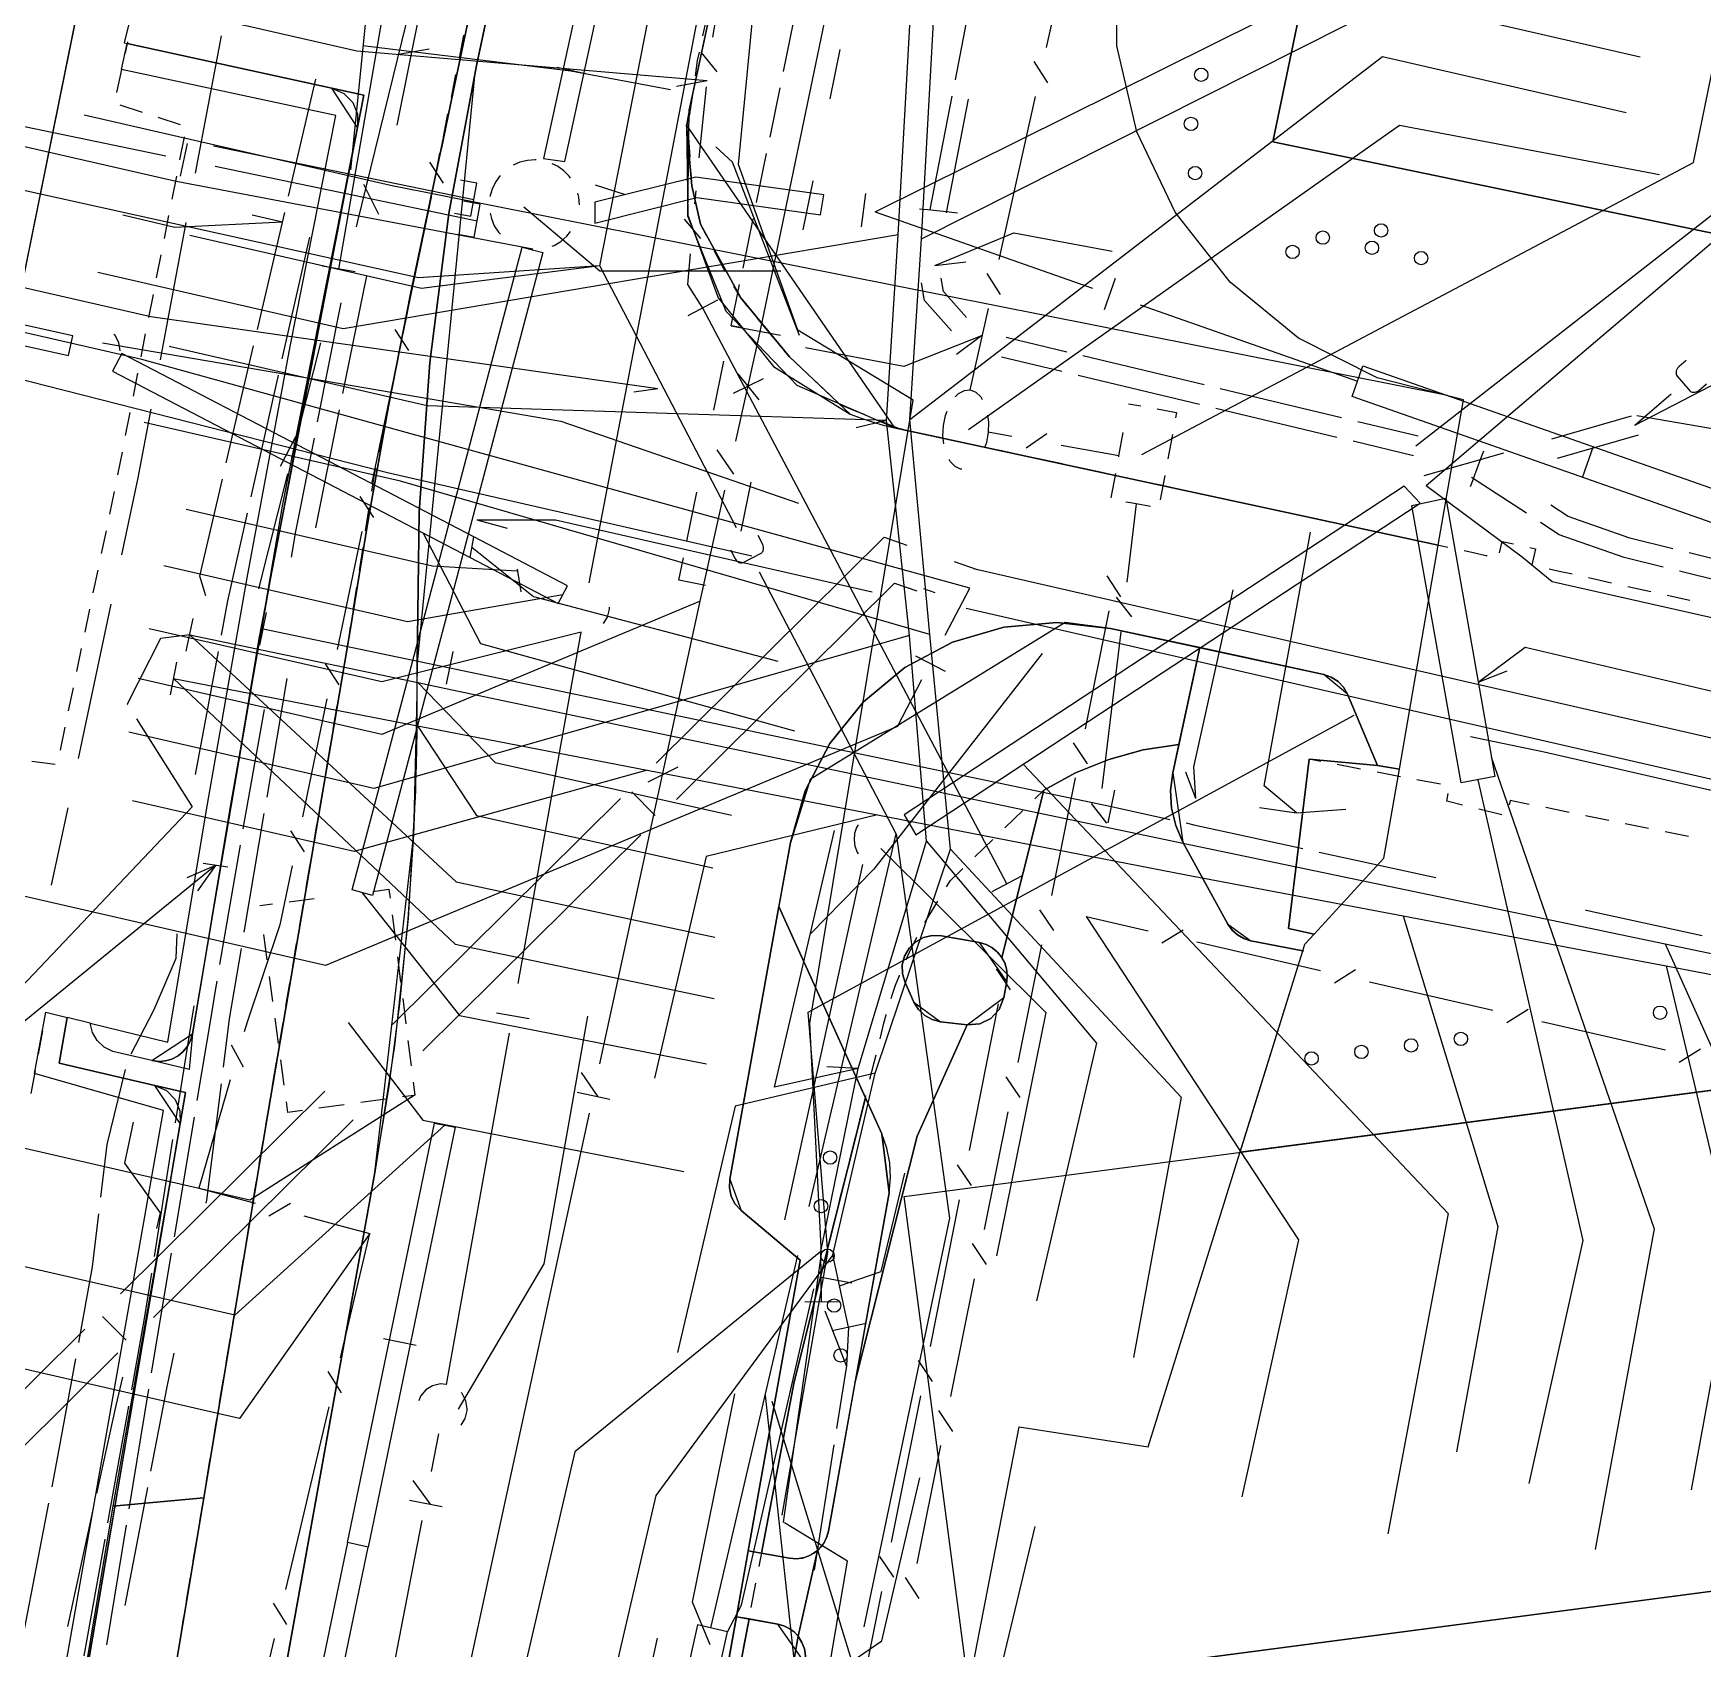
# Model space of a CAD drawing. Header units: metres. Extents: x 3206 to 3701, y 9896 to 11410.
# Drawn here: x 3295.89 to 3345.77, y 10449.76 to 10498.05 of the extents above; entities that cross this region are included whole.
import ezdxf

# ---------------------------------------------------------------- set-up
doc = ezdxf.new("R2010")
doc.units = ezdxf.units.M
for name, color, linetype in [('BOUNDARY', 7, 'Continuous'), ('BUILDING', 7, 'Continuous'), ('CURB', 7, 'Continuous'), ('ELECTR_CABLE', 7, 'Continuous'), ('ELECTR_CABLE_COMM', 7, 'Continuous'), ('GRASS', 7, 'Continuous'), ('GROUND', 7, 'Continuous'), ('ROAD', 7, 'Continuous'), ('SEWER', 7, 'Continuous'), ('SIDEWALK_PATH', 7, 'Continuous'), ('WATER_PIPELINE', 7, 'Continuous')]:
    doc.layers.add(name, color=color, linetype=linetype)

# ---------------------------------------------------------------- blocks, each defined once
blk = doc.blocks.new('МОЖЖЕВЕЛЬНИК_СКАЛЬНЫЙ')
blk.add_circle((0, 0), 0.2)

msp = doc.modelspace()

# ---------------------------------------------------------------- linework, layer by layer
at = {"layer": 'BOUNDARY'}
msp.add_lwpolyline([(3253.023, 9915.673), (3233.596, 10020.109), (3233.041, 10027.227), (3225.675, 10139.955), (3262.083, 10325.257), (3335.841, 10689.444), (3351.098, 10763.684), (3367.768, 10831.231), (3377.814, 10869.112), (3520.394, 11207.447), (3551.174, 11273.829), (3554.005, 11279.367), (3611.719, 11390.174), (3639.436, 11373.131), (3680.635, 11298.581), (3281.247, 9920.202)], close=True, dxfattribs=at)
at = {"layer": 'BUILDING'}
for points in [[(3375.384, 10485.973), (3332.925, 10494.805), (3339.23, 10525.113), (3381.689, 10516.281)], [(3377.399, 10455.6), (3323.845, 10448.564), (3321.911, 10463.283), (3375.465, 10470.319)]]:
    msp.add_lwpolyline(points, close=True, dxfattribs=at)
at = {"layer": 'CURB'}
for points in [[(3315.901, 10497.969), (3316.053, 10498.669)], [(3308.622, 10497.304), (3308.761, 10497.99)], [(3298.708, 10497.795), (3298.633, 10497.453)], [(3304.813, 10496.405), (3298.696, 10497.74)], [(3315.675, 10496.774), (3315.74, 10497.23), (3315.794, 10497.48)], [(3298.527, 10496.964), (3298.377, 10496.28)], [(3309.086, 10496.871), (3307.358, 10479.235)], [(3305.581, 10495.234), (3304.813, 10496.405)], [(3308.383, 10496.127), (3308.522, 10496.814)], [(3298.476, 10495.909), (3299.142, 10495.693)], [(3315.502, 10495.571), (3315.604, 10496.28)], [(3299.618, 10495.538), (3300.284, 10495.322)], [(3308.144, 10494.951), (3308.283, 10495.637)], [(3315.493, 10495.752), (3315.415, 10495.28)], [(3300.399, 10494.956), (3300.264, 10494.268)], [(3303.35, 10483.977), (3305.581, 10495.234)], [(3315.415, 10495.28), (3321.628, 10486.254)], [(3315.517, 10494.359), (3315.471, 10495.074)], [(3307.905, 10493.774), (3308.044, 10494.461)], [(3315.649, 10493.154), (3315.573, 10493.49), (3315.558, 10493.723), (3315.549, 10493.861)], [(3300.167, 10493.778), (3300.032, 10493.09)], [(3307.665, 10492.598), (3307.805, 10493.284)], [(3299.935, 10492.6), (3299.8, 10491.913)], [(3316.01, 10492.001), (3315.831, 10492.345), (3315.759, 10492.666)], [(3307.424, 10491.422), (3307.565, 10492.108)], [(3299.703, 10491.422), (3299.568, 10490.735)], [(3316.576, 10490.925), (3316.518, 10491.027), (3316.241, 10491.558)], [(3307.184, 10490.245), (3307.324, 10490.932)], [(3317.227, 10489.902), (3317.03, 10490.14), (3316.826, 10490.492)], [(3299.471, 10490.244), (3299.336, 10489.557)], [(3306.944, 10489.069), (3307.084, 10489.755)], [(3318.002, 10488.964), (3317.545, 10489.516)], [(3299.239, 10489.066), (3299.104, 10488.379)], [(3306.704, 10487.893), (3306.844, 10488.579)], [(3318.817, 10488.065), (3318.489, 10488.375), (3318.32, 10488.579)], [(3299.007, 10487.888), (3298.872, 10487.201)], [(3306.464, 10486.717), (3306.604, 10487.403)], [(3319.701, 10487.23), (3319.181, 10487.722)], [(3320.743, 10486.639), (3320.409, 10486.777), (3320.081, 10486.912)], [(3298.776, 10486.71), (3298.64, 10486.023)], [(3321.876, 10486.201), (3321.74, 10486.23), (3321.206, 10486.449)], [(3306.223, 10485.54), (3306.364, 10486.227)], [(3323.064, 10485.944), (3322.364, 10486.095)], [(3298.544, 10485.532), (3298.408, 10484.845)], [(3324.253, 10485.688), (3323.553, 10485.839)], [(3325.442, 10485.431), (3324.742, 10485.582)], [(3306.007, 10484.36), (3306.087, 10484.872), (3306.123, 10485.05)], [(3326.631, 10485.175), (3325.931, 10485.326)], [(3327.82, 10484.918), (3327.12, 10485.069)], [(3329.008, 10484.662), (3328.308, 10484.813)], [(3329.847, 10484.481), (3329.497, 10484.557)], [(3298.311, 10484.355), (3298.167, 10483.669)], [(3300.649, 10468.145), (3303.35, 10483.977)], [(3305.822, 10483.174), (3305.93, 10483.866)], [(3333.112, 10483.777), (3333.455, 10483.703)], [(3333.944, 10483.597), (3334.402, 10483.498), (3334.631, 10483.449)], [(3298.065, 10483.18), (3297.921, 10482.494)], [(3335.12, 10483.344), (3335.313, 10483.302), (3335.807, 10483.195)], [(3336.296, 10483.09), (3336.591, 10483.026), (3336.983, 10482.942)], [(3305.637, 10481.987), (3305.745, 10482.68)], [(3337.472, 10482.836), (3337.976, 10482.727), (3338.159, 10482.688)], [(3338.648, 10482.583), (3338.964, 10482.514), (3339.298, 10482.442), (3339.335, 10482.434)], [(3339.704, 10482.514), (3339.778, 10482.858), (3340.122, 10482.783)], [(3340.611, 10482.678), (3340.775, 10482.642), (3340.668, 10482.147), (3340.695, 10482.141)], [(3297.819, 10482.005), (3297.675, 10481.319)], [(3341.184, 10482.035), (3341.446, 10481.979), (3341.57, 10481.952), (3341.739, 10481.916), (3341.871, 10481.886)], [(3305.452, 10480.801), (3305.56, 10481.493)], [(3342.359, 10481.777), (3343.045, 10481.624)], [(3343.533, 10481.515), (3344.219, 10481.361)], [(3344.707, 10481.252), (3345.393, 10481.099)], [(3297.573, 10480.83), (3297.429, 10480.144)], [(3326.726, 10480.433), (3319.103, 10475.745)], [(3328.075, 10480.26), (3326.726, 10480.433)], [(3305.26, 10479.616), (3305.338, 10480.073), (3305.374, 10480.307)], [(3328.075, 10480.26), (3330.746, 10479.684)], [(3297.327, 10479.654), (3297.183, 10478.969)], [(3330.746, 10479.684), (3329.94, 10475.947)], [(3330.746, 10479.684), (3334.448, 10478.885)], [(3305.058, 10478.433), (3305.176, 10479.123)], [(3307.365, 10478.234), (3307.358, 10479.235)], [(3335.159, 10478.295), (3334.448, 10478.885)], [(3297.081, 10478.479), (3296.937, 10477.794)], [(3304.856, 10477.249), (3304.974, 10477.94)], [(3307.261, 10474.103), (3307.365, 10478.234)], [(3335.159, 10478.295), (3336.055, 10476.162)], [(3296.835, 10477.304), (3296.691, 10476.619)], [(3304.654, 10476.066), (3304.772, 10476.756)], [(3296.545, 10476.191), (3295.849, 10476.276)], [(3329.94, 10475.947), (3330.241, 10473.874)], [(3334.362, 10476.28), (3334.012, 10476.347)], [(3335.553, 10476.053), (3334.853, 10476.187)], [(3336.745, 10475.826), (3336.044, 10475.96)], [(3304.452, 10474.882), (3304.57, 10475.573)], [(3319.103, 10475.745), (3318.513, 10473.85)], [(3325.816, 10475.168), (3326.084, 10475.428)], [(3337.936, 10475.599), (3337.236, 10475.733)], [(3338.593, 10474.978), (3338.128, 10475.091), (3338.165, 10475.322)], [(3340.592, 10475), (3340.019, 10475.115), (3339.993, 10474.989)], [(3341.78, 10474.76), (3341.082, 10474.901)], [(3324.922, 10474.301), (3325.457, 10474.82)], [(3339.771, 10474.69), (3339.079, 10474.859)], [(3342.969, 10474.52), (3342.271, 10474.661)], [(3344.158, 10474.279), (3343.459, 10474.421)], [(3304.25, 10473.699), (3304.367, 10474.39)], [(3306.1, 10463.999), (3307.261, 10474.103)], [(3324.028, 10473.434), (3324.563, 10473.953)], [(3345.346, 10474.039), (3344.648, 10474.181)], [(3304.047, 10472.516), (3304.165, 10473.206)], [(3323.178, 10472.532), (3323.295, 10472.723), (3323.669, 10473.086)], [(3303.845, 10471.332), (3303.963, 10472.023)], [(3316.704, 10463.8), (3318.17, 10471.94)], [(3321.241, 10465.15), (3318.17, 10471.943)], [(3322.534, 10471.466), (3322.579, 10471.544), (3322.738, 10471.808), (3322.918, 10472.104)], [(3331.582, 10471.423), (3332.272, 10470.921)], [(3321.969, 10470.356), (3322.01, 10470.448), (3322.141, 10470.728), (3322.28, 10471.003), (3322.293, 10471.028)], [(3324.169, 10470.866), (3323.027, 10471.07)], [(3332.272, 10470.921), (3333.857, 10470.619)], [(3303.643, 10470.149), (3303.761, 10470.839)], [(3324.977, 10469.703), (3324.169, 10470.866)], [(3303.441, 10468.965), (3303.559, 10469.656)], [(3321.524, 10469.194), (3321.557, 10469.299), (3321.659, 10469.591), (3321.769, 10469.88), (3321.775, 10469.895)], [(3324.89, 10469.227), (3324.977, 10469.703)], [(3322.206, 10469.085), (3323.002, 10468.503)], [(3323.791, 10468.412), (3324.89, 10469.227)], [(3299.526, 10466.599), (3296.665, 10467.263), (3296.908, 10468.629)], [(3303.239, 10467.782), (3303.357, 10468.473)], [(3321.193, 10467.993), (3321.31, 10468.46), (3321.376, 10468.709), (3321.378, 10468.715)], [(3296.167, 10468.226), (3296.037, 10467.537)], [(3299.43, 10467.34), (3300.649, 10468.145)], [(3299.43, 10467.34), (3298.266, 10467.615)], [(3320.891, 10466.785), (3321.072, 10467.508)], [(3295.944, 10467.046), (3295.814, 10466.358)], [(3303.037, 10466.599), (3303.155, 10467.289)], [(3300.282, 10465.458), (3299.526, 10466.599)], [(3302.84, 10465.414), (3302.895, 10465.749), (3302.955, 10466.105)], [(3320.589, 10465.576), (3320.598, 10465.611), (3320.756, 10466.243), (3320.77, 10466.3)], [(3296.555, 10443.497), (3300.282, 10465.458)], [(3302.643, 10464.23), (3302.645, 10464.244), (3302.758, 10464.921)], [(3320.287, 10464.368), (3320.449, 10465.016), (3320.468, 10465.091)], [(3321.461, 10463.385), (3321.241, 10465.15)], [(3298.509, 10421.827), (3306.1, 10463.999)], [(3302.445, 10463.046), (3302.56, 10463.737)], [(3316.704, 10463.8), (3317.044, 10462.858)], [(3319.985, 10463.16), (3320.166, 10463.883)], [(3319.651, 10453.273), (3321.461, 10463.385)], [(3302.248, 10461.862), (3302.363, 10462.553)], [(3319.683, 10461.951), (3319.841, 10462.585), (3319.864, 10462.675)], [(3319.381, 10460.743), (3319.562, 10461.466)], [(3302.051, 10460.678), (3302.12, 10461.095), (3302.166, 10461.369)], [(3301.854, 10459.493), (3301.969, 10460.184)], [(3319.079, 10459.534), (3319.259, 10460.258)], [(3301.656, 10458.309), (3301.772, 10459)], [(3318.777, 10458.326), (3318.957, 10459.049)], [(3301.459, 10457.125), (3301.574, 10457.816)], [(3318.51, 10457.11), (3318.63, 10457.74), (3318.655, 10457.841)], [(3301.262, 10455.941), (3301.377, 10456.632)], [(3318.277, 10455.886), (3318.417, 10456.619)], [(3301.065, 10454.756), (3301.18, 10455.447)], [(3318.044, 10454.663), (3318.184, 10455.395)], [(3300.868, 10453.572), (3300.983, 10454.263)], [(3317.811, 10453.439), (3317.951, 10454.171)], [(3300.67, 10452.388), (3300.785, 10453.079)], [(3317.579, 10452.215), (3317.718, 10452.948)], [(3317.256, 10452.686), (3318.49, 10452.465)], [(3300.473, 10451.204), (3300.588, 10451.895)], [(3317.346, 10450.992), (3317.485, 10451.724)], [(3300.276, 10450.019), (3300.391, 10450.71)], [(3318.138, 10450.497), (3316.904, 10450.718)], [(3317.183, 10450.134), (3317.252, 10450.501)], [(3318.946, 10449.336), (3318.138, 10450.497)], [(3317.116, 10449.785), (3317.183, 10450.134)]]:
    msp.add_lwpolyline(points, dxfattribs=at)
at = {"layer": 'ELECTR_CABLE'}
for points in [[(3318.324, 10453.537), (3318.312, 10453.544), (3319.444, 10461.565), (3319.096, 10468.464), (3322.184, 10487.081), (3318.736, 10489.17), (3316.967, 10494.126), (3317.894, 10503.708), (3319.55, 10510.485), (3322.387, 10524.482), (3322.896, 10527.936), (3323.387, 10530.144), (3326.018, 10542.829)], [(3319.441, 10460.123), (3319.426, 10461.636), (3320.54, 10467.1), (3322.58, 10473.902), (3322.073, 10480.052), (3321.389, 10486.477), (3321.733, 10492.027), (3322.54, 10506.52), (3323.524, 10513.156), (3324.7, 10519.133)], [(3320.25, 10459.37), (3319.78, 10461.53), (3321.044, 10466.962), (3323.298, 10473.665), (3322.685, 10480.08), (3322.084, 10486.508), (3322.432, 10491.9), (3323.23, 10506.31), (3324.13, 10513.06), (3325.27, 10519.01)], [(3307.698, 10501.09), (3305.573, 10492.389), (3305.537, 10492.259)], [(3305.975, 10500), (3305.366, 10493.971)], [(3323.443, 10496.659), (3324.099, 10500.048)], [(3337.206, 10485.712), (3347.027, 10493.391), (3348.337, 10500.028)], [(3305.021, 10491), (3306.524, 10499.689)], [(3322.432, 10491.9), (3336.576, 10499.025), (3343.904, 10497.344)], [(3307.463, 10498.819), (3306.752, 10495.298)], [(3300.743, 10493.868), (3301.517, 10497.972)], [(3305.741, 10497.685), (3311.949, 10496.923), (3314.931, 10496.366)], [(3306.802, 10497.421), (3307.722, 10497.584)], [(3322.084, 10486.508), (3336.203, 10497.356), (3343.49, 10495.685)], [(3303.52, 10493.178), (3304.337, 10496.676)], [(3322.692, 10492.781), (3323.348, 10496.169)], [(3323.182, 10492.685), (3323.839, 10496.074)], [(3318.782, 10489.013), (3316.781, 10494.192), (3316.289, 10494.651)], [(3303.339, 10492.407), (3300.117, 10492.245), (3298.566, 10492.616)], [(3299.69, 10488.29), (3300.464, 10492.394)], [(3303.339, 10492.407), (3302.427, 10492.612)], [(3302.589, 10489.193), (3303.406, 10492.691)], [(3322.619, 10492.766), (3322.37, 10492.792)], [(3323.255, 10492.7), (3322.619, 10492.766)], [(3323.504, 10492.674), (3323.255, 10492.7)], [(3321.733, 10492.027), (3305.152, 10489.218), (3297.824, 10490.898)], [(3303.331, 10488.317), (3304.15, 10491.956)], [(3322.83, 10491.106), (3325.185, 10492.086), (3328.125, 10491.535)], [(3305.514, 10490.915), (3304.528, 10491.085)], [(3322.83, 10491.106), (3323.757, 10491.221)], [(3305.844, 10490.798), (3305.134, 10487.278)], [(3323.328, 10489.152), (3322.525, 10490.056), (3322.434, 10490.589)], [(3323.776, 10489.55), (3323.087, 10490.326), (3323.019, 10490.728)], [(3304.387, 10486.438), (3305.089, 10489.992)], [(3324.221, 10489.006), (3321.907, 10488.089), (3318.967, 10488.644)], [(3324.221, 10489.006), (3323.476, 10488.442)], [(3326.769, 10488.519), (3324.959, 10488.952)], [(3321.389, 10486.477), (3307.66, 10486.916), (3299.952, 10488.683)], [(3301.658, 10485.208), (3302.475, 10488.706)], [(3304.469, 10488.798), (3303.608, 10485.364)], [(3326.629, 10487.935), (3324.819, 10488.368)], [(3330.874, 10487.536), (3327.255, 10488.402)], [(3302.402, 10484.19), (3303.221, 10487.829)], [(3330.735, 10486.952), (3327.115, 10487.819)], [(3334.98, 10486.553), (3331.36, 10487.42)], [(3299.025, 10484.764), (3299.412, 10486.816)], [(3322.685, 10480.08), (3306.861, 10484.656), (3299.202, 10486.413)], [(3305.035, 10486.788), (3304.324, 10483.267)], [(3321.389, 10486.477), (3320.481, 10486.256)], [(3334.84, 10485.97), (3331.221, 10486.836)], [(3337.276, 10486.004), (3335.466, 10486.437)], [(3303.603, 10482.391), (3303.739, 10483.16), (3304.29, 10485.947)], [(3337.136, 10485.42), (3335.326, 10485.853)], [(3339.227, 10485.558), (3339.138, 10485.324)], [(3303.486, 10484.879), (3302.625, 10481.445)], [(3339.138, 10485.324), (3338.912, 10484.726)], [(3298.534, 10482.454), (3299.025, 10484.764)], [(3301.052, 10481.237), (3300.866, 10481.816), (3301.545, 10484.721)], [(3338.912, 10484.725), (3338.824, 10484.492)], [(3340.506, 10483.699), (3338.861, 10484.774)], [(3344.88, 10482.636), (3343.596, 10482.955), (3341.755, 10483.6), (3341.237, 10483.938)], [(3301.512, 10480.056), (3301.703, 10481.087), (3302.292, 10483.702)], [(3344.593, 10482.089), (3343.424, 10482.379), (3341.487, 10483.058), (3340.924, 10483.426)], [(3333.637, 10474.748), (3332.669, 10475.55), (3334.055, 10483.139)], [(3349.144, 10481.58), (3345.366, 10482.516)], [(3323.983, 10482.049), (3374.386, 10470.481)], [(3348.892, 10481.024), (3345.078, 10481.969)], [(3330.632, 10475.179), (3330.57, 10476.119), (3331.739, 10481.413)], [(3297.242, 10476.367), (3298.223, 10480.987)], [(3300.462, 10479.579), (3300.668, 10480.557)], [(3302.66, 10479.756), (3302.864, 10480.734)], [(3323.763, 10480.869), (3374.199, 10469.293)], [(3300.565, 10480.068), (3299.69, 10479.959), (3298.696, 10477.993), (3298.707, 10477.976)], [(3322.073, 10480.052), (3306.068, 10475.477), (3298.748, 10477.156)], [(3300.565, 10480.068), (3307.377, 10478.638), (3308.223, 10478.461)], [(3300.565, 10480.068), (3308.527, 10472.685), (3316.259, 10471.03)], [(3302.762, 10480.245), (3308.336, 10479.078)], [(3300.742, 10475.896), (3301.421, 10479.564)], [(3308.234, 10478.588), (3308.439, 10479.567)], [(3326.033, 10479.514), (3321.011, 10473.061), (3319.12, 10471.138)], [(3299.989, 10478.271), (3300.179, 10479.253)], [(3308.336, 10479.078), (3328.106, 10474.938)], [(3300.084, 10478.762), (3307.368, 10477.35), (3307.997, 10477.228)], [(3300.084, 10478.762), (3308.493, 10470.819), (3316.233, 10469.2)], [(3303.467, 10478.758), (3302.867, 10475.217)], [(3307.377, 10478.638), (3309.692, 10476.249), (3316.755, 10474.679)], [(3308.223, 10478.461), (3314.236, 10477.199), (3321.082, 10475.762), (3330.479, 10473.789), (3342.406, 10471.299), (3344.651, 10470.83), (3348.027, 10470.125)], [(3298.974, 10477.553), (3300.635, 10474.93)], [(3302.166, 10474.272), (3302.261, 10474.823), (3302.796, 10477.839)], [(3318.265, 10453.751), (3319.634, 10461.606), (3319.047, 10468.786), (3335.362, 10477.662)], [(3307.368, 10477.35), (3309.131, 10474.662), (3316.198, 10473.107)], [(3307.997, 10477.228), (3314.236, 10476.019), (3321.114, 10474.687), (3330.342, 10472.898), (3336.822, 10471.666), (3342.563, 10470.574), (3344.684, 10470.171), (3349.73, 10469.211)], [(3314.236, 10476.019), (3305.484, 10473.587), (3298.853, 10475.108)], [(3330.632, 10475.179), (3330.33, 10475.961)], [(3328.004, 10474.449), (3328.208, 10475.427)], [(3300.635, 10474.93), (3292.98, 10466.855), (3286.178, 10468.174)], [(3296.439, 10472.589), (3296.93, 10474.9)], [(3328.106, 10474.938), (3329.849, 10474.552)], [(3332.53, 10474.907), (3333.637, 10474.748), (3335.109, 10474.852)], [(3302.784, 10474.724), (3302.184, 10471.183)], [(3321.114, 10474.687), (3315.995, 10473.438), (3314.45, 10466.82)], [(3330.337, 10474.444), (3330.573, 10474.392), (3333.825, 10473.682)], [(3320.54, 10467.1), (3318.042, 10466.551), (3319.831, 10474.217)], [(3322.58, 10473.902), (3327.662, 10467.865), (3325.863, 10460.157)], [(3301.469, 10470.209), (3302.082, 10473.779)], [(3323.298, 10473.665), (3330.189, 10466.246), (3328.761, 10458.462)], [(3334.314, 10473.575), (3337.802, 10472.813)], [(3301.337, 10473.175), (3291.173, 10464.895), (3286.43, 10465.836)], [(3301.337, 10473.175), (3300.482, 10472.8)], [(3301.337, 10473.175), (3300.798, 10472.412)], [(3301.708, 10473.119), (3300.966, 10473.231)], [(3336.822, 10471.666), (3339.647, 10462.378), (3338.412, 10455.645)], [(3342.267, 10471.838), (3342.291, 10471.833), (3345.756, 10471.078)], [(3298.814, 10467.54), (3299.488, 10468.827), (3299.565, 10469.008), (3300.159, 10470.4), (3300.194, 10471.128)], [(3302.1, 10470.69), (3301.745, 10468.591), (3301.564, 10467.14)], [(3344.651, 10470.83), (3348.924, 10461.313), (3347.625, 10454.231)], [(3344.684, 10470.171), (3346.725, 10461.588), (3345.426, 10454.506)], [(3300.786, 10466.143), (3301.212, 10468.693), (3301.337, 10469.44), (3301.384, 10469.716)], [(3300.687, 10468.973), (3300.659, 10468.798), (3300.133, 10465.476)], [(3297.913, 10463.256), (3298.102, 10464.829), (3298.652, 10467.07)], [(3321.044, 10466.962), (3316.864, 10465.982), (3315.145, 10458.619)], [(3320.54, 10467.1), (3319.607, 10467.151)], [(3301.502, 10466.644), (3301.067, 10463.169), (3301.049, 10463.082)], [(3299.582, 10462.323), (3299.69, 10462.793), (3298.627, 10464.273), (3298.884, 10465.505)], [(3300.107, 10462.077), (3300.704, 10465.65)], [(3300.055, 10464.982), (3299.501, 10461.485)], [(3319.981, 10460.608), (3321.221, 10461.032), (3321.937, 10463.98)], [(3297.25, 10458.917), (3297.663, 10461.178), (3297.853, 10462.76)], [(3299.428, 10458.011), (3300.025, 10461.584)], [(3319.426, 10461.636), (3312.076, 10455.649), (3310.286, 10447.983)], [(3319.78, 10461.53), (3314.498, 10454.338), (3312.697, 10446.624)], [(3299.423, 10460.991), (3299.207, 10459.628), (3298.826, 10457.502)], [(3319.434, 10460.87), (3320.352, 10460.702)], [(3319.941, 10460.128), (3318.941, 10460.118)], [(3320.19, 10458.218), (3319.55, 10459.847)], [(3320.739, 10459.476), (3319.761, 10459.264)], [(3320.25, 10459.37), (3320.19, 10458.218)], [(3300.094, 10458.591), (3299.881, 10457.589), (3299.396, 10455.068)], [(3296.451, 10454.598), (3296.646, 10455.612), (3297.16, 10458.425)], [(3320.19, 10458.218), (3319.893, 10456.346)], [(3297.792, 10454.397), (3298.372, 10457.035), (3298.564, 10457.875)], [(3298.758, 10453.943), (3299.346, 10457.518)], [(3298.738, 10457.01), (3298.113, 10453.525)], [(3319.815, 10455.852), (3319.222, 10452.108)], [(3299.302, 10454.577), (3298.623, 10451.051)], [(3318.6, 10448.188), (3321.247, 10450), (3322.378, 10454.866)], [(3295.623, 10450.285), (3296.357, 10454.107)], [(3294.939, 10393.835), (3305.836, 10392.297), (3307.349, 10399.502), (3308.037, 10401.53), (3310.237, 10410.233), (3311.391, 10417.791), (3309.911, 10419.204), (3311.869, 10418.573), (3313.291, 10425.635), (3315.121, 10434.217), (3317.398, 10443.273), (3318.991, 10445.191), (3320.218, 10452.374), (3318.339, 10453.527)], [(3296.921, 10450.429), (3297.685, 10453.909)], [(3298.088, 10449.876), (3298.677, 10453.45)], [(3298.025, 10453.032), (3297.401, 10449.547)]]:
    msp.add_lwpolyline(points, dxfattribs=at)
at = {"layer": 'ELECTR_CABLE_COMM'}
for points in [[(3326.164, 10497.619), (3327.247, 10502.487)], [(3316.201, 10497.932), (3316.755, 10501.17), (3317.033, 10502.102)], [(3329.01, 10485.46), (3345.494, 10494.181), (3347.086, 10501.934)], [(3316.027, 10496.63), (3305.56, 10497.511), (3291.377, 10500.763)], [(3308.82, 10498.144), (3308.087, 10494.616)], [(3316.321, 10496.9), (3315.848, 10497.482)], [(3326.202, 10496.57), (3325.8, 10497.203)], [(3316.027, 10496.63), (3315.109, 10496.457)], [(3315.788, 10494.327), (3316.007, 10496.445)], [(3324.755, 10491.286), (3325.838, 10496.154)], [(3323.84, 10486.2), (3336.712, 10495.305), (3344.48, 10493.827)], [(3307.728, 10494.195), (3308.139, 10493.568)], [(3307.781, 10493.147), (3307.048, 10489.619)], [(3315.659, 10492.947), (3315.694, 10493.343)], [(3315.834, 10491.912), (3315.353, 10492.487)], [(3315.893, 10489.834), (3315.448, 10490.542), (3315.528, 10491.452)], [(3324.794, 10490.238), (3324.391, 10490.87)], [(3316.335, 10490.067), (3315.451, 10489.601)], [(3324.978, 10472.621), (3315.893, 10489.834)], [(3323.888, 10487.388), (3324.43, 10489.822)], [(3306.69, 10489.198), (3307.101, 10488.571)], [(3306.743, 10488.15), (3306.01, 10484.622)], [(3323.439, 10487.178), (3323.54, 10487.283), (3323.713, 10487.375), (3323.888, 10487.388), (3324.055, 10487.322), (3324.201, 10487.182), (3324.246, 10487.102)], [(3328.619, 10486.976), (3328.985, 10486.909)], [(3323.099, 10485.772), (3323.073, 10486.017), (3323.088, 10486.324), (3323.148, 10486.623), (3323.194, 10486.748)], [(3324.407, 10486.633), (3324.432, 10486.427), (3324.423, 10486.12), (3324.369, 10485.819), (3324.313, 10485.658)], [(3329.477, 10486.818), (3330.049, 10486.712), (3330.019, 10486.55)], [(3325.131, 10485.993), (3324.423, 10486.12)], [(3326.177, 10486.074), (3325.562, 10485.646)], [(3328.324, 10485.385), (3328.33, 10485.419), (3328.46, 10486.118)], [(3329.928, 10486.059), (3329.792, 10485.325)], [(3328.33, 10485.419), (3326.608, 10485.728)], [(3323.64, 10485.015), (3323.597, 10485.022), (3323.433, 10485.097), (3323.29, 10485.246), (3323.26, 10485.303)], [(3328.097, 10484.16), (3328.233, 10484.893)], [(3329.701, 10484.834), (3329.566, 10484.1)], [(3305.651, 10484.201), (3306.062, 10483.574)], [(3329.274, 10483.9), (3328.849, 10483.979), (3328.676, 10484.011), (3328.541, 10484.036)], [(3328.849, 10483.979), (3328.565, 10481.641)], [(3305.704, 10483.153), (3304.971, 10479.625)], [(3327.966, 10481.828), (3328.381, 10481.204)], [(3328.244, 10481.192), (3328.706, 10480.602)], [(3328.026, 10480.781), (3327.317, 10477.262)], [(3328.385, 10480.152), (3327.819, 10475.477)], [(3304.613, 10479.204), (3305.024, 10478.577)], [(3304.666, 10478.156), (3303.932, 10474.628)], [(3326.962, 10476.838), (3327.377, 10476.214)], [(3327.021, 10475.791), (3326.313, 10472.272)], [(3327.497, 10475.027), (3327.96, 10474.437)], [(3303.574, 10474.207), (3303.985, 10473.58)], [(3303.627, 10473.159), (3303.261, 10471.395)], [(3325.42, 10472.854), (3324.536, 10472.388)], [(3325.957, 10471.849), (3326.372, 10471.225)], [(3327.355, 10471.65), (3329.201, 10471.224)], [(3327.355, 10471.65), (3333.692, 10461.98), (3332.007, 10454.298)], [(3303.261, 10471.395), (3302.279, 10468.489), (3302.195, 10468.201)], [(3329.614, 10470.857), (3330.249, 10471.254)], [(3326.017, 10470.801), (3325.308, 10467.282)], [(3330.662, 10470.887), (3334.354, 10470.035)], [(3325.087, 10469.457), (3324.67, 10470.08)], [(3334.767, 10469.668), (3335.402, 10470.066)], [(3335.815, 10469.698), (3339.507, 10468.847)], [(3323.863, 10464.65), (3324.733, 10469.033)], [(3339.92, 10468.479), (3340.555, 10468.877)], [(3340.968, 10468.51), (3344.66, 10467.658)], [(3301.805, 10467.809), (3302.166, 10467.152)], [(3345.073, 10467.291), (3345.708, 10467.688)], [(3301.776, 10466.761), (3300.834, 10463.528)], [(3324.953, 10466.859), (3325.368, 10466.235)], [(3325.012, 10465.812), (3324.304, 10462.292)], [(3323.925, 10463.603), (3323.508, 10464.226)], [(3300.834, 10463.528), (3302.526, 10463.081)], [(3302.927, 10462.701), (3303.575, 10463.077)], [(3322.7, 10458.796), (3323.57, 10463.179)], [(3303.976, 10462.697), (3305.269, 10462.355)], [(3305.948, 10462.176), (3302.049, 10456.643), (3294.714, 10458.324)], [(3305.072, 10458.456), (3305.948, 10462.176)], [(3305.269, 10462.355), (3305.948, 10462.176)], [(3323.948, 10461.869), (3324.363, 10461.245)], [(3324.008, 10460.822), (3323.299, 10457.303)], [(3305.097, 10457.407), (3304.703, 10458.045)], [(3322.763, 10457.749), (3322.346, 10458.372)], [(3303.852, 10453.276), (3304.728, 10456.996)], [(3321.538, 10452.942), (3322.408, 10457.325)], [(3322.944, 10456.88), (3323.359, 10456.255)], [(3323.003, 10455.832), (3322.295, 10452.313)], [(3303.441, 10451.531), (3303.852, 10453.276)], [(3321.332, 10447.531), (3324.814, 10449.18), (3325.832, 10453.411)], [(3321.6, 10451.895), (3321.184, 10452.518)], [(3320.811, 10449.279), (3321.246, 10451.471)], [(3321.939, 10451.89), (3322.354, 10451.266)], [(3303.466, 10450.482), (3303.072, 10451.12)], [(3302.275, 10446.581), (3303.097, 10450.071)]]:
    msp.add_lwpolyline(points, dxfattribs=at)
at = {"layer": 'GRASS'}
for points in [[(3305.581, 10495.234), (3304.241, 10488.481), (3302.972, 10481.715), (3301.775, 10474.936), (3300.649, 10468.145), (3300.594, 10467.947), (3300.501, 10467.766), (3300.373, 10467.608), (3300.214, 10467.478), (3300.032, 10467.383), (3299.837, 10467.328), (3299.634, 10467.313), (3299.43, 10467.34), (3298.266, 10467.615), (3298.008, 10467.744), (3297.802, 10467.938), (3297.658, 10468.182), (3297.589, 10468.462), (3299.915, 10467.891), (3301.066, 10474.834), (3302.285, 10481.766), (3303.572, 10488.685), (3304.927, 10495.591), (3298.527, 10496.964), (3298.696, 10497.74), (3304.813, 10496.405), (3305.173, 10496.248), (3305.437, 10495.976), (3305.581, 10495.626)], [(3334.012, 10476.347), (3336.055, 10476.162), (3335.159, 10478.295), (3335.04, 10478.504), (3334.876, 10478.677), (3334.676, 10478.806), (3334.448, 10478.885), (3330.746, 10479.684), (3329.94, 10475.947), (3329.874, 10475.415), (3329.904, 10474.883), (3330.026, 10474.366), (3330.241, 10473.874), (3331.582, 10471.423), (3331.709, 10471.242), (3331.871, 10471.095), (3332.06, 10470.986), (3332.272, 10470.921), (3333.825, 10470.625), (3333.886, 10470.822), (3334.16, 10471.12), (3333.394, 10471.291)], [(3333.394, 10471.291), (3334.16, 10471.12), (3336.248, 10473.395), (3336.709, 10476.049), (3336.055, 10476.162), (3334.012, 10476.347)], [(3320.753, 10466.231), (3318.17, 10471.943), (3316.704, 10463.8), (3316.692, 10463.537), (3316.747, 10463.283), (3316.866, 10463.053), (3317.044, 10462.858), (3318.81, 10461.372), (3317.256, 10452.686), (3317.655, 10452.615), (3318.63, 10457.74)], [(3324.977, 10469.703), (3324.992, 10469.9), (3324.97, 10470.094), (3324.91, 10470.28), (3324.814, 10470.452), (3324.686, 10470.602), (3324.533, 10470.723), (3324.359, 10470.812), (3324.169, 10470.866), (3323.027, 10471.07), (3322.754, 10471.081), (3322.493, 10471.02), (3322.257, 10470.891), (3322.062, 10470.701), (3321.925, 10470.464), (3321.858, 10470.204), (3321.862, 10469.936), (3321.939, 10469.674), (3322.206, 10469.085), (3322.342, 10468.865), (3322.527, 10468.689), (3322.751, 10468.566), (3323.002, 10468.503), (3323.791, 10468.412), (3324.171, 10468.44), (3324.502, 10468.602), (3324.753, 10468.872), (3324.89, 10469.227)], [(3300.282, 10465.458), (3295.742, 10438.918), (3289.132, 10440.012), (3289.258, 10440.669), (3295.171, 10439.669), (3299.785, 10465.85), (3295.927, 10466.957), (3296.268, 10468.786), (3296.908, 10468.629), (3296.665, 10467.263), (3299.526, 10466.599), (3299.873, 10466.443), (3300.129, 10466.178), (3300.273, 10465.839)], [(3318.63, 10457.74), (3317.655, 10452.615), (3318.49, 10452.465), (3318.686, 10452.45), (3318.88, 10452.472), (3319.066, 10452.533), (3319.238, 10452.629), (3319.388, 10452.757), (3319.508, 10452.91), (3319.597, 10453.084), (3319.651, 10453.273), (3321.461, 10463.385), (3321.507, 10463.835), (3321.485, 10464.284), (3321.396, 10464.725), (3321.241, 10465.15), (3320.753, 10466.231)], [(3317.281, 10450.65), (3316.904, 10450.718), (3313.79, 10433.309), (3313.974, 10433.275), (3315.891, 10443.349)], [(3315.891, 10443.349), (3313.974, 10433.275), (3315.019, 10433.086), (3315.223, 10433.07), (3315.424, 10433.096), (3315.616, 10433.162), (3315.792, 10433.266), (3316.852, 10439.207), (3318.747, 10450.132), (3318.622, 10450.264), (3318.476, 10450.37), (3318.313, 10450.449), (3318.138, 10450.497), (3317.281, 10450.65)], [(3316.852, 10439.207), (3315.792, 10433.266), (3315.933, 10433.393), (3316.047, 10433.542), (3316.131, 10433.711), (3316.182, 10433.894), (3318.946, 10449.336), (3318.961, 10449.548), (3318.932, 10449.755), (3318.86, 10449.952), (3318.747, 10450.132)]]:
    msp.add_lwpolyline(points, close=True, dxfattribs=at)
at = {"layer": 'GROUND'}
for points in [[(3526.187, 10765.544), (3450.382, 10503.927), (3379.842, 10518.555), (3379.466, 10516.743), (3357.947, 10521.22), (3367.193, 10565.536), (3348.228, 10569.493), (3338.741, 10524.025), (3338.993, 10523.973), (3332.925, 10494.805), (3375.384, 10485.973), (3376.921, 10493.36), (3392.124, 10490.207), (3391.941, 10483.601), (3428.916, 10482.577), (3443.33, 10479.588), (3375.395, 10245.127)], [(3278.766, 10407.629), (3314.852, 10585.81)], [(3299.348, 10500.76), (3298.611, 10497.759), (3304.813, 10496.405), (3305.173, 10496.248), (3305.437, 10495.976), (3305.581, 10495.626), (3305.581, 10495.234), (3302.642, 10480.008), (3300.649, 10468.145), (3300.594, 10467.948), (3300.501, 10467.769), (3300.373, 10467.611), (3300.216, 10467.482), (3300.035, 10467.387), (3299.841, 10467.33), (3299.639, 10467.314), (3299.437, 10467.339), (3299.43, 10467.34), (3298.266, 10467.615), (3298.008, 10467.744), (3297.802, 10467.938), (3297.658, 10468.182), (3297.589, 10468.462), (3296.908, 10468.629), (3296.665, 10467.263), (3299.526, 10466.599), (3299.873, 10466.443), (3300.129, 10466.178), (3300.273, 10465.839), (3300.282, 10465.458), (3298.271, 10454.026), (3295.72, 10438.857)], [(3375.465, 10470.319), (3331.949, 10464.602), (3333.825, 10470.625), (3332.272, 10470.921), (3332.06, 10470.986), (3331.871, 10471.095), (3331.709, 10471.242), (3331.582, 10471.423), (3330.241, 10473.874), (3330.026, 10474.366), (3329.904, 10474.883), (3329.874, 10475.415), (3329.94, 10475.947), (3330.122, 10476.791), (3330.746, 10479.684), (3334.448, 10478.885), (3334.676, 10478.806), (3334.876, 10478.677), (3335.04, 10478.504), (3335.159, 10478.295), (3336.055, 10476.162), (3336.709, 10476.049), (3337.872, 10482.75), (3337.872, 10482.75), (3338.626, 10487.092), (3336.044, 10487.749), (3333.694, 10488.937), (3331.656, 10490.605), (3330.011, 10492.7), (3328.863, 10495.104), (3328.272, 10497.67), (3328.248, 10500.303)], [(3328.017, 10411.207), (3334.254, 10446.737), (3323.845, 10448.564), (3377.372, 10455.597)]]:
    msp.add_lwpolyline(points, dxfattribs=at)
for points in [[(3317.256, 10452.686), (3318.81, 10461.372), (3317.044, 10462.858), (3316.866, 10463.053), (3316.747, 10463.283), (3316.692, 10463.537), (3316.704, 10463.8), (3318.17, 10471.943), (3321.241, 10465.15), (3321.461, 10463.385), (3320.451, 10457.747), (3319.651, 10453.273), (3319.607, 10453.11), (3319.537, 10452.957), (3319.442, 10452.818), (3319.324, 10452.696), (3319.139, 10452.568), (3318.933, 10452.486), (3318.714, 10452.45), (3318.49, 10452.465)], [(3324.993, 10469.892), (3324.977, 10469.703), (3324.89, 10469.227), (3324.753, 10468.872), (3324.502, 10468.602), (3324.171, 10468.44), (3323.791, 10468.412), (3323.002, 10468.503), (3322.751, 10468.566), (3322.527, 10468.689), (3322.342, 10468.865), (3322.206, 10469.085), (3321.939, 10469.674), (3321.862, 10469.936), (3321.858, 10470.204), (3321.925, 10470.464), (3322.062, 10470.701), (3322.257, 10470.891), (3322.493, 10471.02), (3322.754, 10471.081), (3323.027, 10471.07), (3324.169, 10470.866), (3324.366, 10470.809), (3324.545, 10470.715), (3324.702, 10470.586), (3324.831, 10470.427), (3324.919, 10470.259), (3324.973, 10470.079)], [(3306.1, 10464), (3306.1, 10463.999), (3301.563, 10438.795), (3301.563, 10438.795), (3298.509, 10421.827), (3297.554, 10421.999), (3297.033, 10422.093), (3296.664, 10422.239), (3296.389, 10422.506), (3296.234, 10422.857), (3296.226, 10423.254), (3300.432, 10446.622), (3300.486, 10446.812), (3300.575, 10446.985), (3300.696, 10447.138), (3300.845, 10447.266), (3301.017, 10447.362), (3301.203, 10447.422), (3301.397, 10447.445), (3301.593, 10447.429), (3303.07, 10447.163), (3306.1, 10463.999)], [(3314.163, 10436.882), (3314.422, 10436.842), (3316.904, 10450.718), (3318.138, 10450.497), (3318.313, 10450.449), (3318.476, 10450.37), (3318.622, 10450.264), (3318.747, 10450.132), (3318.86, 10449.952), (3318.932, 10449.755), (3318.961, 10449.548), (3318.946, 10449.336), (3316.182, 10433.894), (3316.131, 10433.711), (3316.047, 10433.542), (3315.933, 10433.393), (3315.792, 10433.266), (3315.616, 10433.162), (3315.424, 10433.096), (3315.223, 10433.07), (3315.019, 10433.086), (3313.79, 10433.309), (3314.422, 10436.842)]]:
    msp.add_lwpolyline(points, close=True, dxfattribs=at)
at = {"layer": 'ROAD'}
for points in [[(3314.422, 10436.842), (3318.81, 10461.372), (3317.044, 10462.858), (3316.866, 10463.053), (3316.747, 10463.283), (3316.692, 10463.537), (3316.704, 10463.8), (3318.515, 10473.857), (3318.958, 10475.406), (3319.694, 10476.82), (3320.696, 10478.061), (3321.937, 10479.087), (3323.358, 10479.844), (3324.887, 10480.298), (3326.475, 10480.439), (3328.075, 10480.26), (3334.448, 10478.885), (3334.676, 10478.806), (3334.876, 10478.677), (3335.04, 10478.504), (3335.159, 10478.295), (3336.055, 10476.162), (3336.709, 10476.049), (3337.872, 10482.75), (3321.628, 10486.254), (3318.719, 10487.524), (3316.595, 10489.734), (3315.454, 10492.578), (3315.493, 10495.752), (3315.599, 10496.244), (3331.949, 10572.452)], [(3316.685, 10532.292), (3309.131, 10497.082), (3308.312, 10492.663), (3307.743, 10488.208), (3307.424, 10483.729), (3307.358, 10479.235), (3307.317, 10475.407), (3307.094, 10471.587), (3306.688, 10467.782), (3306.1, 10463.999), (3301.563, 10438.795)]]:
    msp.add_lwpolyline(points, dxfattribs=at)
at = {"layer": 'SEWER'}
for points in [[(3317.622, 10489.175), (3321.402, 10507.389)], [(3312.817, 10491.096), (3315.812, 10506.325)], [(3312.5, 10481.62), (3316.815, 10504.076)], [(3337.51, 10484.53), (3348.827, 10494.153), (3350.08, 10501.56)], [(3343.75, 10486.33), (3356.756, 10493.068), (3358.122, 10500.513)], [(3318.309, 10496.905), (3318.611, 10498.374)], [(3319.995, 10497.56), (3319.692, 10496.09)], [(3317.905, 10494.946), (3318.208, 10496.415)], [(3312.817, 10491.096), (3307.398, 10490.737), (3290.647, 10494.446)], [(3317.501, 10492.987), (3317.804, 10494.457)], [(3319.188, 10493.642), (3318.885, 10492.173)], [(3317.098, 10491.029), (3317.401, 10492.498)], [(3314.554, 10487.425), (3299.401, 10489.577), (3288.95, 10491.963)], [(3312.817, 10491.096), (3307.488, 10490.421), (3300.573, 10492.006)], [(3316.899, 10483.27), (3312.817, 10491.096)], [(3289.609, 10490.038), (3296.94, 10488.415), (3297.069, 10489.001), (3289.737, 10490.624), (3289.609, 10490.038)], [(3316.978, 10489.259), (3316.743, 10489.304), (3316.997, 10490.539)], [(3317.361, 10482.421), (3306.48, 10484.906), (3290.938, 10488.864)], [(3298.49, 10488.56), (3298.45, 10488.801), (3298.335, 10489.016), (3298.303, 10489.046)], [(3316.743, 10489.304), (3318.216, 10489.024)], [(3316.882, 10485.856), (3317.622, 10489.175)], [(3297.96, 10488.8), (3311.653, 10486.454), (3318.754, 10484.004)], [(3308.941, 10482.374), (3309.054, 10482.992), (3298.537, 10488.481), (3298.258, 10487.95), (3308.941, 10482.374)], [(3316.223, 10486.78), (3316.525, 10488.249)], [(3316.946, 10487.873), (3317.575, 10487.095)], [(3345.278, 10488.27), (3345.069, 10488.088), (3345.041, 10488.061), (3345.023, 10488.036), (3344.999, 10488), (3344.983, 10487.962), (3344.976, 10487.928), (3344.977, 10487.889), (3344.982, 10487.852), (3344.995, 10487.826), (3345.01, 10487.803), (3345.393, 10487.361), (3345.413, 10487.345), (3345.432, 10487.334), (3345.459, 10487.324), (3345.483, 10487.321), (3345.516, 10487.318), (3345.548, 10487.319), (3345.582, 10487.33), (3345.627, 10487.348), (3345.657, 10487.369), (3345.891, 10487.572)], [(3314.554, 10487.425), (3313.833, 10487.325)], [(3316.818, 10487.287), (3317.715, 10487.73)], [(3343.75, 10486.33), (3344.834, 10487.273)], [(3341.269, 10485.926), (3343.641, 10486.611)], [(3343.805, 10486.625), (3350.923, 10485.402)], [(3303.725, 10485.981), (3303.267, 10485.103)], [(3341.433, 10485.349), (3343.859, 10486.049)], [(3316.82, 10484.874), (3316.329, 10485.599)], [(3337.455, 10484.826), (3339.827, 10485.511)], [(3315.815, 10481.073), (3316.555, 10484.392)], [(3317.332, 10484.632), (3317.03, 10483.163)], [(3321.909, 10474.683), (3322.262, 10474.087), (3337.331, 10484.004), (3336.857, 10484.509), (3321.909, 10474.683)], [(3337.51, 10484.53), (3340.375, 10482.397)], [(3315.416, 10482.862), (3315.718, 10484.331)], [(3337.085, 10483.932), (3338.097, 10484.152), (3339.557, 10475.83), (3338.553, 10475.639), (3337.085, 10483.932)], [(3310.354, 10481.975), (3307.819, 10482.122), (3300.456, 10483.811)], [(3307.541, 10483.105), (3309.256, 10479.809), (3318.641, 10477.2)], [(3308.941, 10482.374), (3311.572, 10481.001), (3311.851, 10481.532), (3309.054, 10482.992)], [(3316.726, 10482.604), (3316.855, 10482.358), (3316.875, 10482.325), (3316.895, 10482.302), (3316.924, 10482.27), (3316.957, 10482.246), (3316.988, 10482.231), (3317.026, 10482.223), (3317.064, 10482.219), (3317.092, 10482.226), (3317.119, 10482.235), (3317.637, 10482.505), (3317.657, 10482.521), (3317.673, 10482.536), (3317.689, 10482.56), (3317.697, 10482.583), (3317.707, 10482.614), (3317.714, 10482.646), (3317.711, 10482.681), (3317.704, 10482.729), (3317.691, 10482.764), (3317.548, 10483.038)], [(3308.997, 10482.683), (3310.837, 10481.208), (3318.141, 10479.283)], [(3315.98, 10481.542), (3315.177, 10481.706), (3315.315, 10482.372)], [(3340.375, 10482.397), (3341.278, 10481.66), (3348.606, 10480.007)], [(3311.711, 10481.266), (3307.076, 10480.456), (3299.788, 10482.127)], [(3310.349, 10482.032), (3310.456, 10481.351)], [(3321.675, 10474.115), (3317.593, 10481.941)], [(3315.815, 10481.073), (3306.304, 10477.087), (3299.023, 10478.757)], [(3312.824, 10467.24), (3315.815, 10481.073)], [(3312.927, 10480.401), (3313.051, 10480.599), (3313.108, 10480.837), (3313.11, 10480.89)], [(3312.259, 10480.147), (3306.304, 10478.658), (3299.355, 10480.251)], [(3310.381, 10469.642), (3312.259, 10480.147)], [(3339.061, 10478.656), (3340.468, 10479.694), (3349.951, 10477.471)], [(3339.061, 10478.656), (3339.934, 10478.989)], [(3338.839, 10477.033), (3341.034, 10476.566), (3347.587, 10475.063)], [(3339.454, 10476.418), (3344.32, 10462.31), (3342.562, 10452.728)], [(3314.266, 10475.677), (3315.16, 10476.126)], [(3325.472, 10476.2), (3338.164, 10462.766), (3336.36, 10453.193)], [(3339.055, 10475.734), (3342.191, 10461.966), (3340.58, 10454.702)], [(3319.075, 10462.979), (3321.675, 10474.115)], [(3320.536, 10474.39), (3320.489, 10474.305), (3320.434, 10474.124), (3320.418, 10473.935), (3320.442, 10473.747), (3320.505, 10473.569), (3320.535, 10473.52)], [(3321.675, 10474.115), (3323.272, 10462.627), (3320.713, 10450.419)], [(3321.213, 10473.681), (3326.147, 10468.782), (3324.671, 10461.509)], [(3320.668, 10473.198), (3318.333, 10462.576)], [(3308.6, 10456.92), (3311.153, 10461.269), (3312.465, 10468.666)], [(3309.734, 10468.771), (3310.709, 10468.597)], [(3308.24, 10457.661), (3310.117, 10468.165)], [(3312.769, 10466.258), (3312.272, 10466.98)], [(3312.145, 10466.393), (3313.114, 10466.184)], [(3309.516, 10451.941), (3312.507, 10465.774)], [(3316.134, 10450.382), (3318.734, 10461.518)], [(3316.632, 10450.264), (3317.052, 10451.062), (3319.216, 10460.516)], [(3308.25, 10457.66), (3308.24, 10457.661), (3308.062, 10457.678), (3307.824, 10457.623), (3307.617, 10457.495), (3307.461, 10457.306), (3307.411, 10457.173)], [(3308.86, 10456.93), (3308.82, 10457.171), (3308.705, 10457.386), (3308.673, 10457.416)], [(3316.114, 10449.881), (3315.587, 10451.157), (3316.851, 10457.384)], [(3317.759, 10457.342), (3318.68, 10448.888), (3317.151, 10442.341)], [(3317.961, 10457.158), (3320.595, 10448.559), (3318.637, 10439.619)], [(3308.677, 10456.441), (3308.801, 10456.639), (3308.858, 10456.877), (3308.86, 10456.93)], [(3307.792, 10455.063), (3308.009, 10456.187)], [(3307.758, 10454.08), (3307.246, 10454.79)], [(3307.132, 10454.201), (3308.105, 10454.013)], [(3307.29, 10452.466), (3307.508, 10453.59)], [(3303.418, 10432.414), (3307.29, 10452.466)], [(3307.629, 10443.215), (3309.516, 10451.941)], [(3316.632, 10450.264), (3315.736, 10450.475), (3313.945, 10442.42), (3314.844, 10442.22), (3316.632, 10450.264)], [(3314.392, 10442.31), (3312.933, 10442.734), (3314.541, 10450.072)]]:
    msp.add_lwpolyline(points, dxfattribs=at)
at = {"layer": 'SIDEWALK_PATH'}
for points in [[(3320.972, 10521.286), (3315.493, 10495.752), (3315.412, 10495.314), (3315.573, 10493.49), (3315.831, 10492.345), (3317.03, 10490.14), (3318.489, 10488.375), (3320.301, 10486.664), (3320.626, 10486.54), (3320.956, 10486.43), (3321.29, 10486.335), (3321.628, 10486.254), (3337.872, 10482.75), (3338.626, 10487.092), (3336.044, 10487.749), (3333.694, 10488.937), (3331.656, 10490.605), (3330.011, 10492.7), (3328.863, 10495.104), (3328.272, 10497.67), (3328.248, 10500.303)], [(3299.348, 10500.76), (3298.611, 10497.759), (3305.772, 10496.196), (3305.581, 10495.234), (3302.642, 10480.008), (3300.649, 10468.145), (3300.552, 10467.075), (3299.43, 10467.34), (3298.266, 10467.615), (3298.008, 10467.744), (3297.802, 10467.938), (3297.658, 10468.182), (3297.589, 10468.462), (3296.908, 10468.629), (3296.665, 10467.263), (3299.526, 10466.599), (3300.439, 10466.383), (3300.282, 10465.458), (3298.271, 10454.026), (3300.984, 10454.273), (3302.895, 10465.749), (3305.338, 10480.073), (3305.894, 10483.493), (3306.504, 10486.903), (3307.169, 10490.303), (3307.888, 10493.693), (3310.658, 10506.84)], [(3310.658, 10506.84), (3307.888, 10493.693), (3307.169, 10490.303), (3306.504, 10486.903), (3305.894, 10483.493), (3305.338, 10480.073), (3302.895, 10465.749), (3299.73, 10446.739)], [(3303.07, 10447.163), (3306.1, 10463.999), (3306.511, 10466.51), (3306.841, 10469.033), (3307.092, 10471.564), (3307.261, 10474.103), (3307.307, 10475.135), (3307.34, 10476.168), (3307.359, 10477.201), (3307.365, 10478.234), (3307.364, 10478.484), (3307.363, 10478.734), (3307.361, 10478.985), (3307.358, 10479.235), (3307.424, 10483.729), (3307.743, 10488.208), (3308.312, 10492.663), (3309.131, 10497.082), (3309.925, 10500.782)], [(3323.581, 10447.225), (3325.35, 10456.394), (3329.206, 10455.795), (3333.825, 10470.625), (3332.272, 10470.921), (3332.06, 10470.986), (3331.871, 10471.095), (3331.709, 10471.242), (3331.582, 10471.423), (3330.241, 10473.874), (3330.026, 10474.366), (3329.904, 10474.883), (3329.874, 10475.415), (3329.94, 10475.947), (3330.122, 10476.791), (3329.058, 10476.628), (3328.024, 10476.344), (3327.029, 10475.943), (3326.084, 10475.428), (3324.831, 10470.427), (3324.919, 10470.259), (3324.973, 10470.079), (3324.993, 10469.892), (3324.977, 10469.703), (3324.89, 10469.227), (3324.753, 10468.872), (3324.502, 10468.602), (3324.171, 10468.44), (3323.791, 10468.412), (3322.305, 10465.082), (3320.451, 10457.747), (3319.651, 10453.273), (3319.607, 10453.11), (3319.537, 10452.957), (3319.442, 10452.818), (3319.324, 10452.696), (3318.747, 10450.132), (3318.86, 10449.952), (3318.932, 10449.755)]]:
    msp.add_lwpolyline(points, dxfattribs=at)
for points in [[(3305.772, 10496.196), (3304.813, 10496.405), (3305.173, 10496.248), (3305.437, 10495.976), (3305.581, 10495.626), (3305.581, 10495.234)], [(3317.03, 10490.14), (3315.831, 10492.345), (3315.573, 10493.49), (3315.412, 10495.314), (3315.449, 10492.612), (3316.351, 10490.138), (3318.005, 10488.09), (3320.301, 10486.664), (3318.489, 10488.375)], [(3330.122, 10476.791), (3330.746, 10479.684), (3328.075, 10480.26), (3326.475, 10480.439), (3324.887, 10480.298), (3323.358, 10479.844), (3321.937, 10479.087), (3320.696, 10478.061), (3319.694, 10476.82), (3318.958, 10475.406), (3318.515, 10473.857), (3318.17, 10471.943), (3321.241, 10465.15), (3321.461, 10463.385), (3320.451, 10457.747), (3322.305, 10465.082), (3323.791, 10468.412), (3323.002, 10468.503), (3322.751, 10468.566), (3322.527, 10468.689), (3322.342, 10468.865), (3322.206, 10469.085), (3321.939, 10469.674), (3321.862, 10469.936), (3321.858, 10470.204), (3321.925, 10470.464), (3322.062, 10470.701), (3322.257, 10470.891), (3322.493, 10471.02), (3322.754, 10471.081), (3323.027, 10471.07), (3324.169, 10470.866), (3324.366, 10470.809), (3324.545, 10470.715), (3324.702, 10470.586), (3324.831, 10470.427), (3326.084, 10475.428), (3327.029, 10475.943), (3328.024, 10476.344), (3329.058, 10476.628)], [(3300.552, 10467.075), (3299.437, 10467.339), (3299.639, 10467.314), (3299.841, 10467.33), (3300.035, 10467.387), (3300.216, 10467.482), (3300.373, 10467.611), (3300.501, 10467.769), (3300.594, 10467.948), (3300.649, 10468.145)], [(3300.439, 10466.383), (3299.526, 10466.599), (3299.873, 10466.443), (3300.129, 10466.178), (3300.273, 10465.839), (3300.282, 10465.458)], [(3299.073, 10442.796), (3300.984, 10454.273), (3298.271, 10454.026), (3295.708, 10438.79), (3291.769, 10417.486), (3286.067, 10418.84), (3282.629, 10419.379), (3281.979, 10415.899), (3290.998, 10413.999), (3290.385, 10410.933), (3291.528, 10411.554), (3292.507, 10412.39), (3293.291, 10413.411), (3293.851, 10414.585), (3296.412, 10427.317)], [(3319.324, 10452.696), (3319.139, 10452.568), (3318.933, 10452.486), (3318.714, 10452.45), (3318.49, 10452.465), (3317.256, 10452.686), (3316.904, 10450.718), (3318.138, 10450.497), (3318.313, 10450.449), (3318.476, 10450.37), (3318.622, 10450.264), (3318.747, 10450.132)]]:
    msp.add_lwpolyline(points, close=True, dxfattribs=at)
at = {"layer": 'WATER_PIPELINE'}
for points in [[(3321.048, 10492.715), (3336.851, 10500.576), (3344.51, 10498.82)], [(3311.137, 10494.304), (3311.774, 10494.215), (3313.027, 10500), (3312.382, 10500), (3311.137, 10494.304)], [(3310.814, 10491.598), (3300.159, 10493.613), (3285.793, 10496.907)], [(3311.546, 10497.033), (3312.521, 10496.82)], [(3292.027, 10496.009), (3299.856, 10494.38)], [(3338.147, 10487.223), (3306.564, 10493.501), (3297.413, 10495.6)], [(3300.488, 10494.756), (3300.284, 10493.78)], [(3301.276, 10494.68), (3309.058, 10493.076)], [(3301.324, 10494.074), (3309.153, 10492.445)], [(3310.916, 10494.261), (3310.891, 10494.264), (3310.659, 10494.249), (3310.434, 10494.194), (3310.233, 10494.106)], [(3311.946, 10493.713), (3311.904, 10493.774), (3311.742, 10493.939), (3311.553, 10494.075), (3311.4, 10494.149)], [(3305.754, 10493.534), (3306.21, 10492.644)], [(3308.478, 10492.671), (3308.97, 10492.584), (3309.145, 10493.569), (3308.653, 10493.656)], [(3309.845, 10493.796), (3309.72, 10493.629), (3309.614, 10493.422), (3309.546, 10493.2), (3309.542, 10493.165)], [(3312.673, 10492.995), (3312.672, 10492.374), (3315.717, 10493.139), (3319.409, 10492.626), (3319.517, 10493.219), (3315.686, 10493.75), (3312.673, 10492.995)], [(3313.585, 10493.223), (3312.695, 10493.509)], [(3308.573, 10492.04), (3309.066, 10491.953), (3309.24, 10492.937), (3308.748, 10493.025)], [(3310.549, 10492.858), (3312.818, 10490.943), (3318.226, 10490.943)], [(3312.212, 10492.916), (3312.192, 10493.147), (3312.161, 10493.266)], [(3320.759, 10493.255), (3320.629, 10492.265)], [(3309.543, 10492.668), (3309.578, 10492.512), (3309.666, 10492.297), (3309.79, 10492.101), (3309.847, 10492.039)], [(3321.048, 10492.715), (3327.545, 10490.432)], [(3311.4, 10491.684), (3311.459, 10491.707), (3311.657, 10491.827), (3311.832, 10491.979), (3311.947, 10492.119)], [(3323.873, 10481.459), (3299.131, 10488.299), (3284.226, 10491.716)], [(3306.025, 10472.279), (3305.415, 10472.441), (3310.503, 10491.652), (3311.112, 10491.491), (3306.025, 10472.279)], [(3328.221, 10490.722), (3327.89, 10489.781)], [(3328.96, 10489.935), (3335.457, 10487.652)], [(3335.617, 10488.112), (3349.778, 10483.136), (3349.458, 10482.216), (3335.297, 10487.192), (3335.617, 10488.112)], [(3342.505, 10485.701), (3342.175, 10484.76)], [(3309.148, 10483.505), (3311.499, 10483.505), (3320.956, 10481.352)], [(3309.148, 10483.505), (3310.048, 10483.255)], [(3314.501, 10476.235), (3321.315, 10482.99)], [(3321.315, 10482.99), (3321.995, 10482.752)], [(3323.41, 10482.257), (3324.09, 10482.019)], [(3315.11, 10475.149), (3321.627, 10481.61)], [(3321.627, 10481.61), (3322.288, 10481.378)], [(3322.488, 10481.448), (3322.83, 10481.329)], [(3323.14, 10480.059), (3323.873, 10481.459)], [(3322.255, 10479.441), (3323.138, 10478.978)], [(3321.711, 10477.331), (3322.444, 10478.731)], [(3321.711, 10477.331), (3304.625, 10470.185), (3292.297, 10473.012)], [(3306.621, 10468.423), (3313.435, 10475.179)], [(3313.775, 10475.371), (3314.477, 10474.662)], [(3307.528, 10467.633), (3314.045, 10474.093)], [(3306.035, 10472.399), (3306.52, 10472.46), (3306.554, 10472.191)], [(3302.66, 10471.98), (3303.037, 10472.027)], [(3303.533, 10472.088), (3304.288, 10472.182)], [(3305.72, 10472.36), (3308.626, 10468.688), (3316.004, 10467.243)], [(3306.616, 10471.694), (3306.71, 10470.94)], [(3302.881, 10470.354), (3302.778, 10471.108)], [(3306.772, 10470.444), (3306.867, 10469.689)], [(3303.05, 10469.105), (3302.948, 10469.859)], [(3306.929, 10469.193), (3307.023, 10468.439)], [(3303.22, 10467.856), (3303.117, 10468.61)], [(3305.3, 10468.478), (3307.528, 10465.556), (3315.33, 10464.03)], [(3307.085, 10467.943), (3307.179, 10467.188)], [(3303.389, 10466.608), (3303.287, 10467.361)], [(3298.495, 10460.368), (3304.603, 10466.422)], [(3307.241, 10466.692), (3307.29, 10466.303), (3307.27, 10466.3), (3306.925, 10466.253)], [(3307.27, 10466.3), (3302.358, 10463.171), (3295.03, 10464.852)], [(3303.931, 10465.848), (3303.5, 10465.79), (3303.456, 10466.112)], [(3305.18, 10466.017), (3305.025, 10465.996), (3304.427, 10465.915)], [(3306.429, 10466.186), (3305.676, 10466.084)], [(3299.487, 10459.662), (3305.447, 10465.57)], [(3305.28, 10452.939), (3307.882, 10465.474), (3308.498, 10465.346), (3305.893, 10452.795)], [(3308.19, 10465.41), (3301.911, 10459.735), (3294.197, 10461.504)], [(3297.96, 10459.693), (3298.663, 10458.985)], [(3291.322, 10453.257), (3297.43, 10459.312)], [(3306.359, 10459.036), (3307.336, 10458.833)], [(3292.462, 10452.697), (3298.422, 10458.606)], [(3305.893, 10452.795), (3305.28, 10452.939), (3299.152, 10423.414), (3299.768, 10423.286), (3305.893, 10452.795)]]:
    msp.add_lwpolyline(points, dxfattribs=at)

# ---------------------------------------------------------------- block references
at = {"layer": 'BUSH'}
for p in [(3330.789, 10496.809), (3330.483, 10495.34), (3330.608, 10493.867), (3336.164, 10492.154), (3334.421, 10491.94), (3333.517, 10491.514), (3335.89, 10491.635), (3337.358, 10491.329), (3344.498, 10468.772), (3337.062, 10467.795), (3338.549, 10467.991), (3334.087, 10467.404), (3335.575, 10467.6), (3319.7, 10464.444), (3319.429, 10462.992), (3319.623, 10461.505), (3319.819, 10460.018), (3320.014, 10458.53)]:
    msp.add_blockref('МОЖЖЕВЕЛЬНИК_СКАЛЬНЫЙ', p, dxfattribs=at)

doc.saveas('drawing.dxf')
